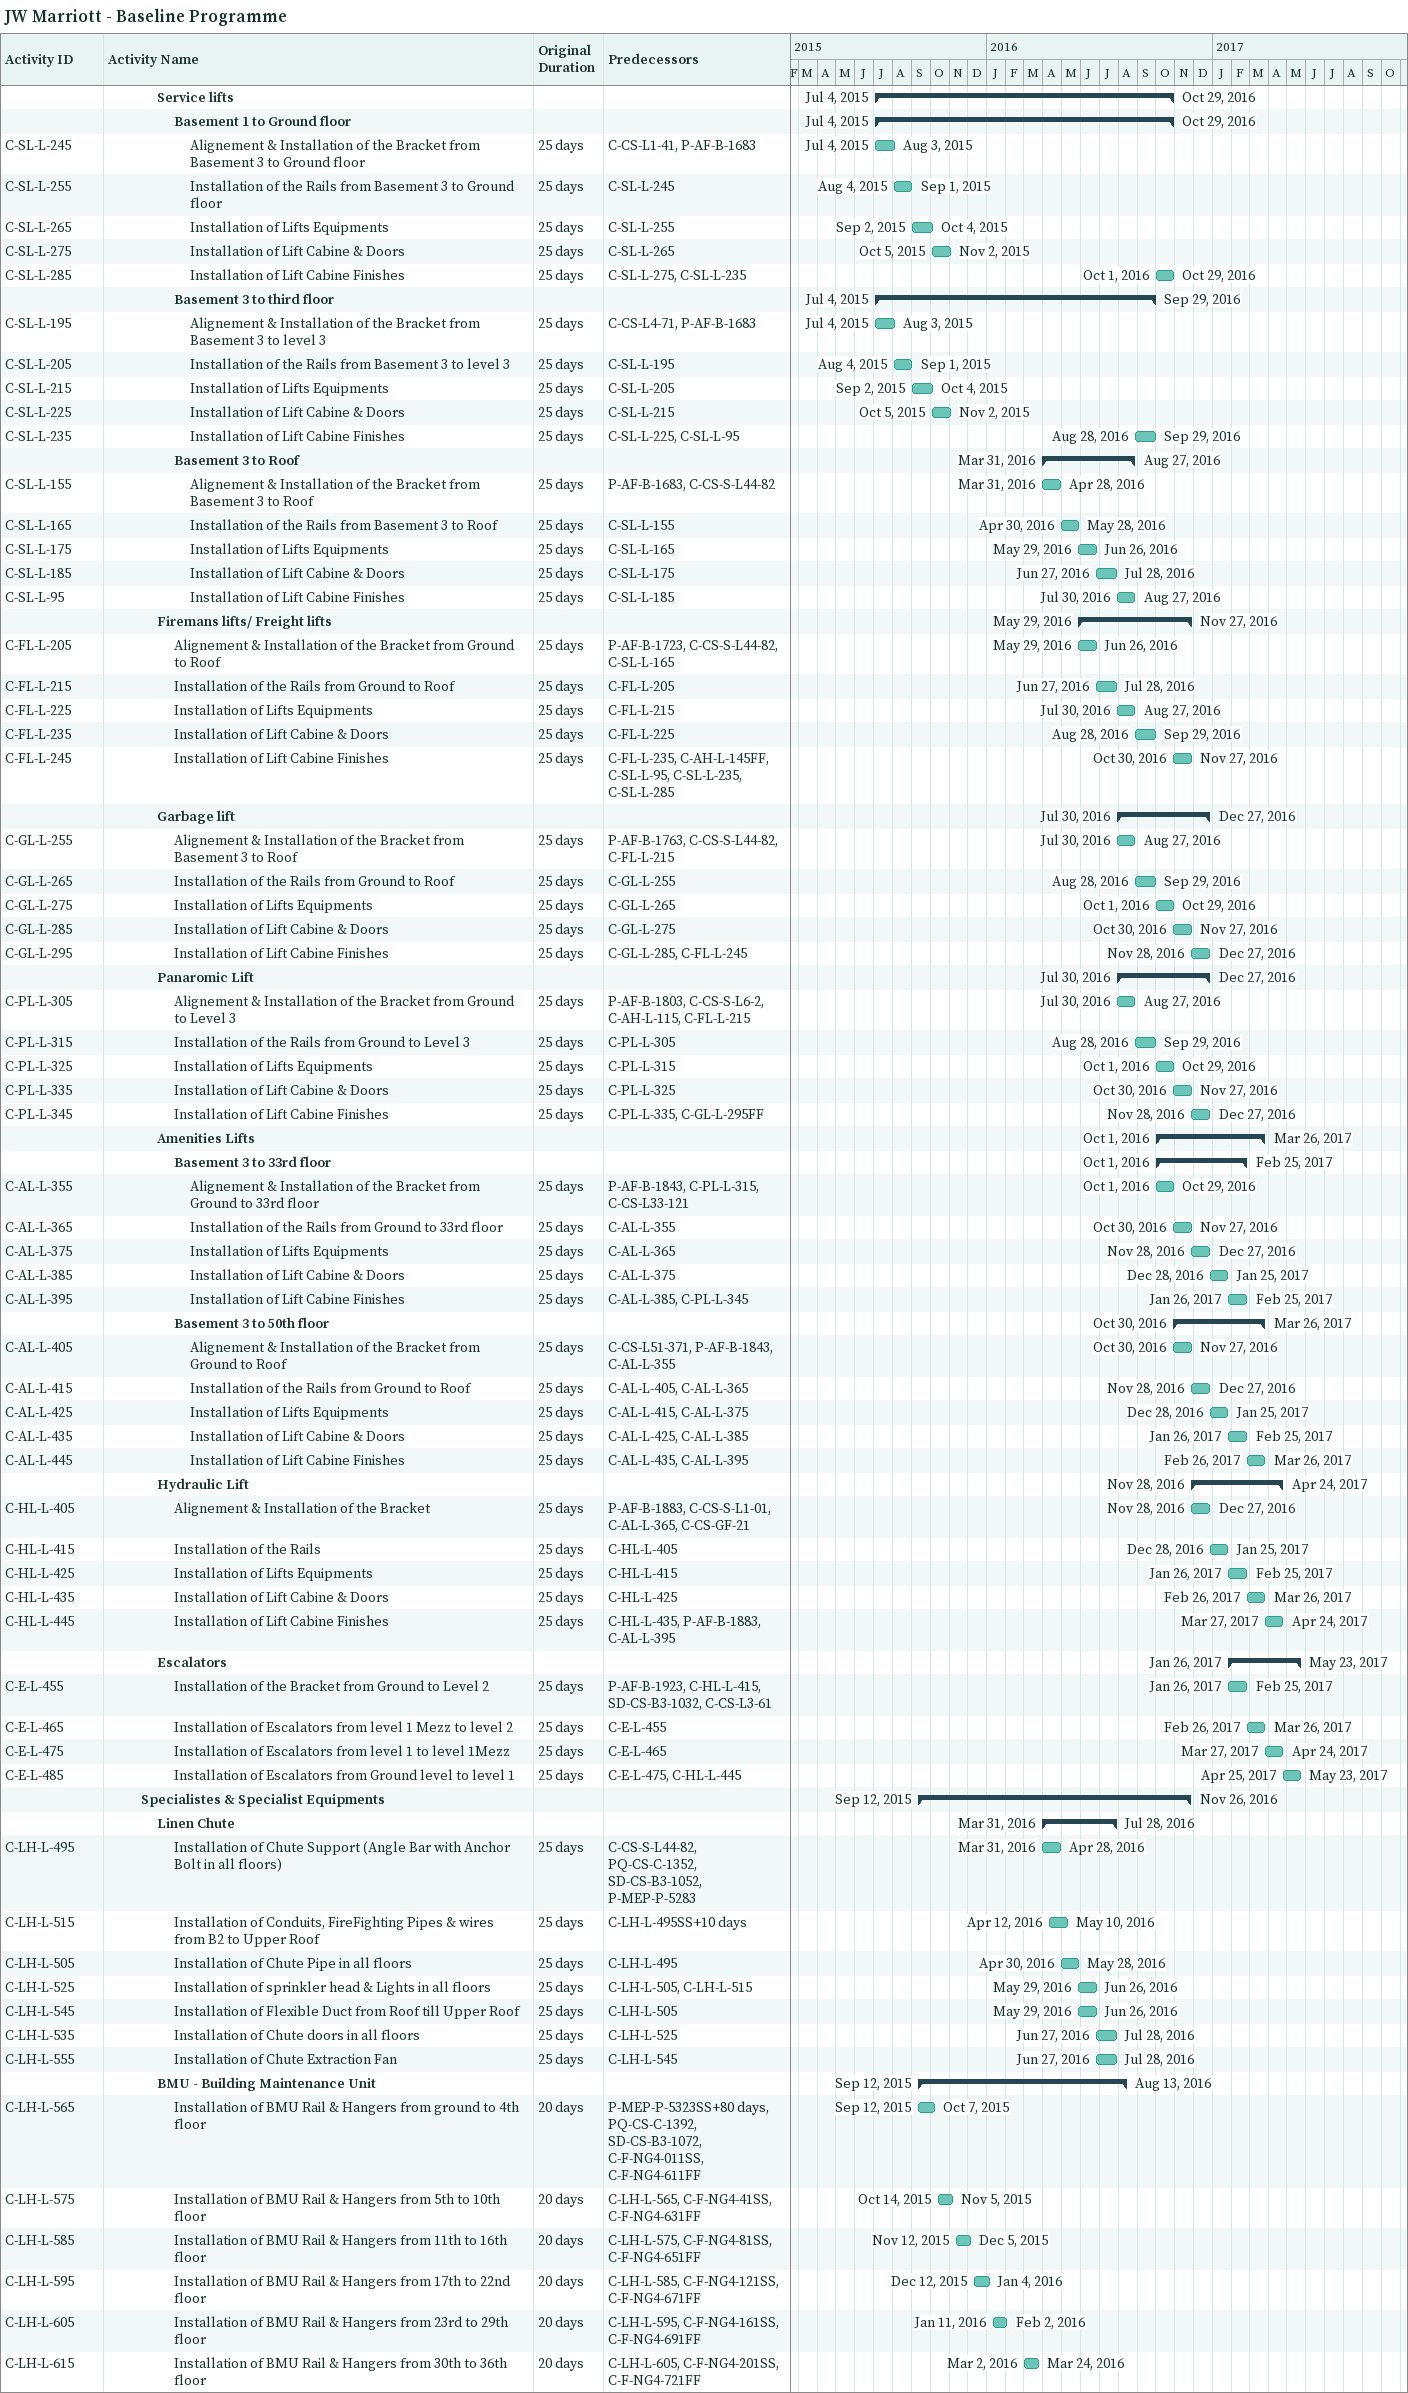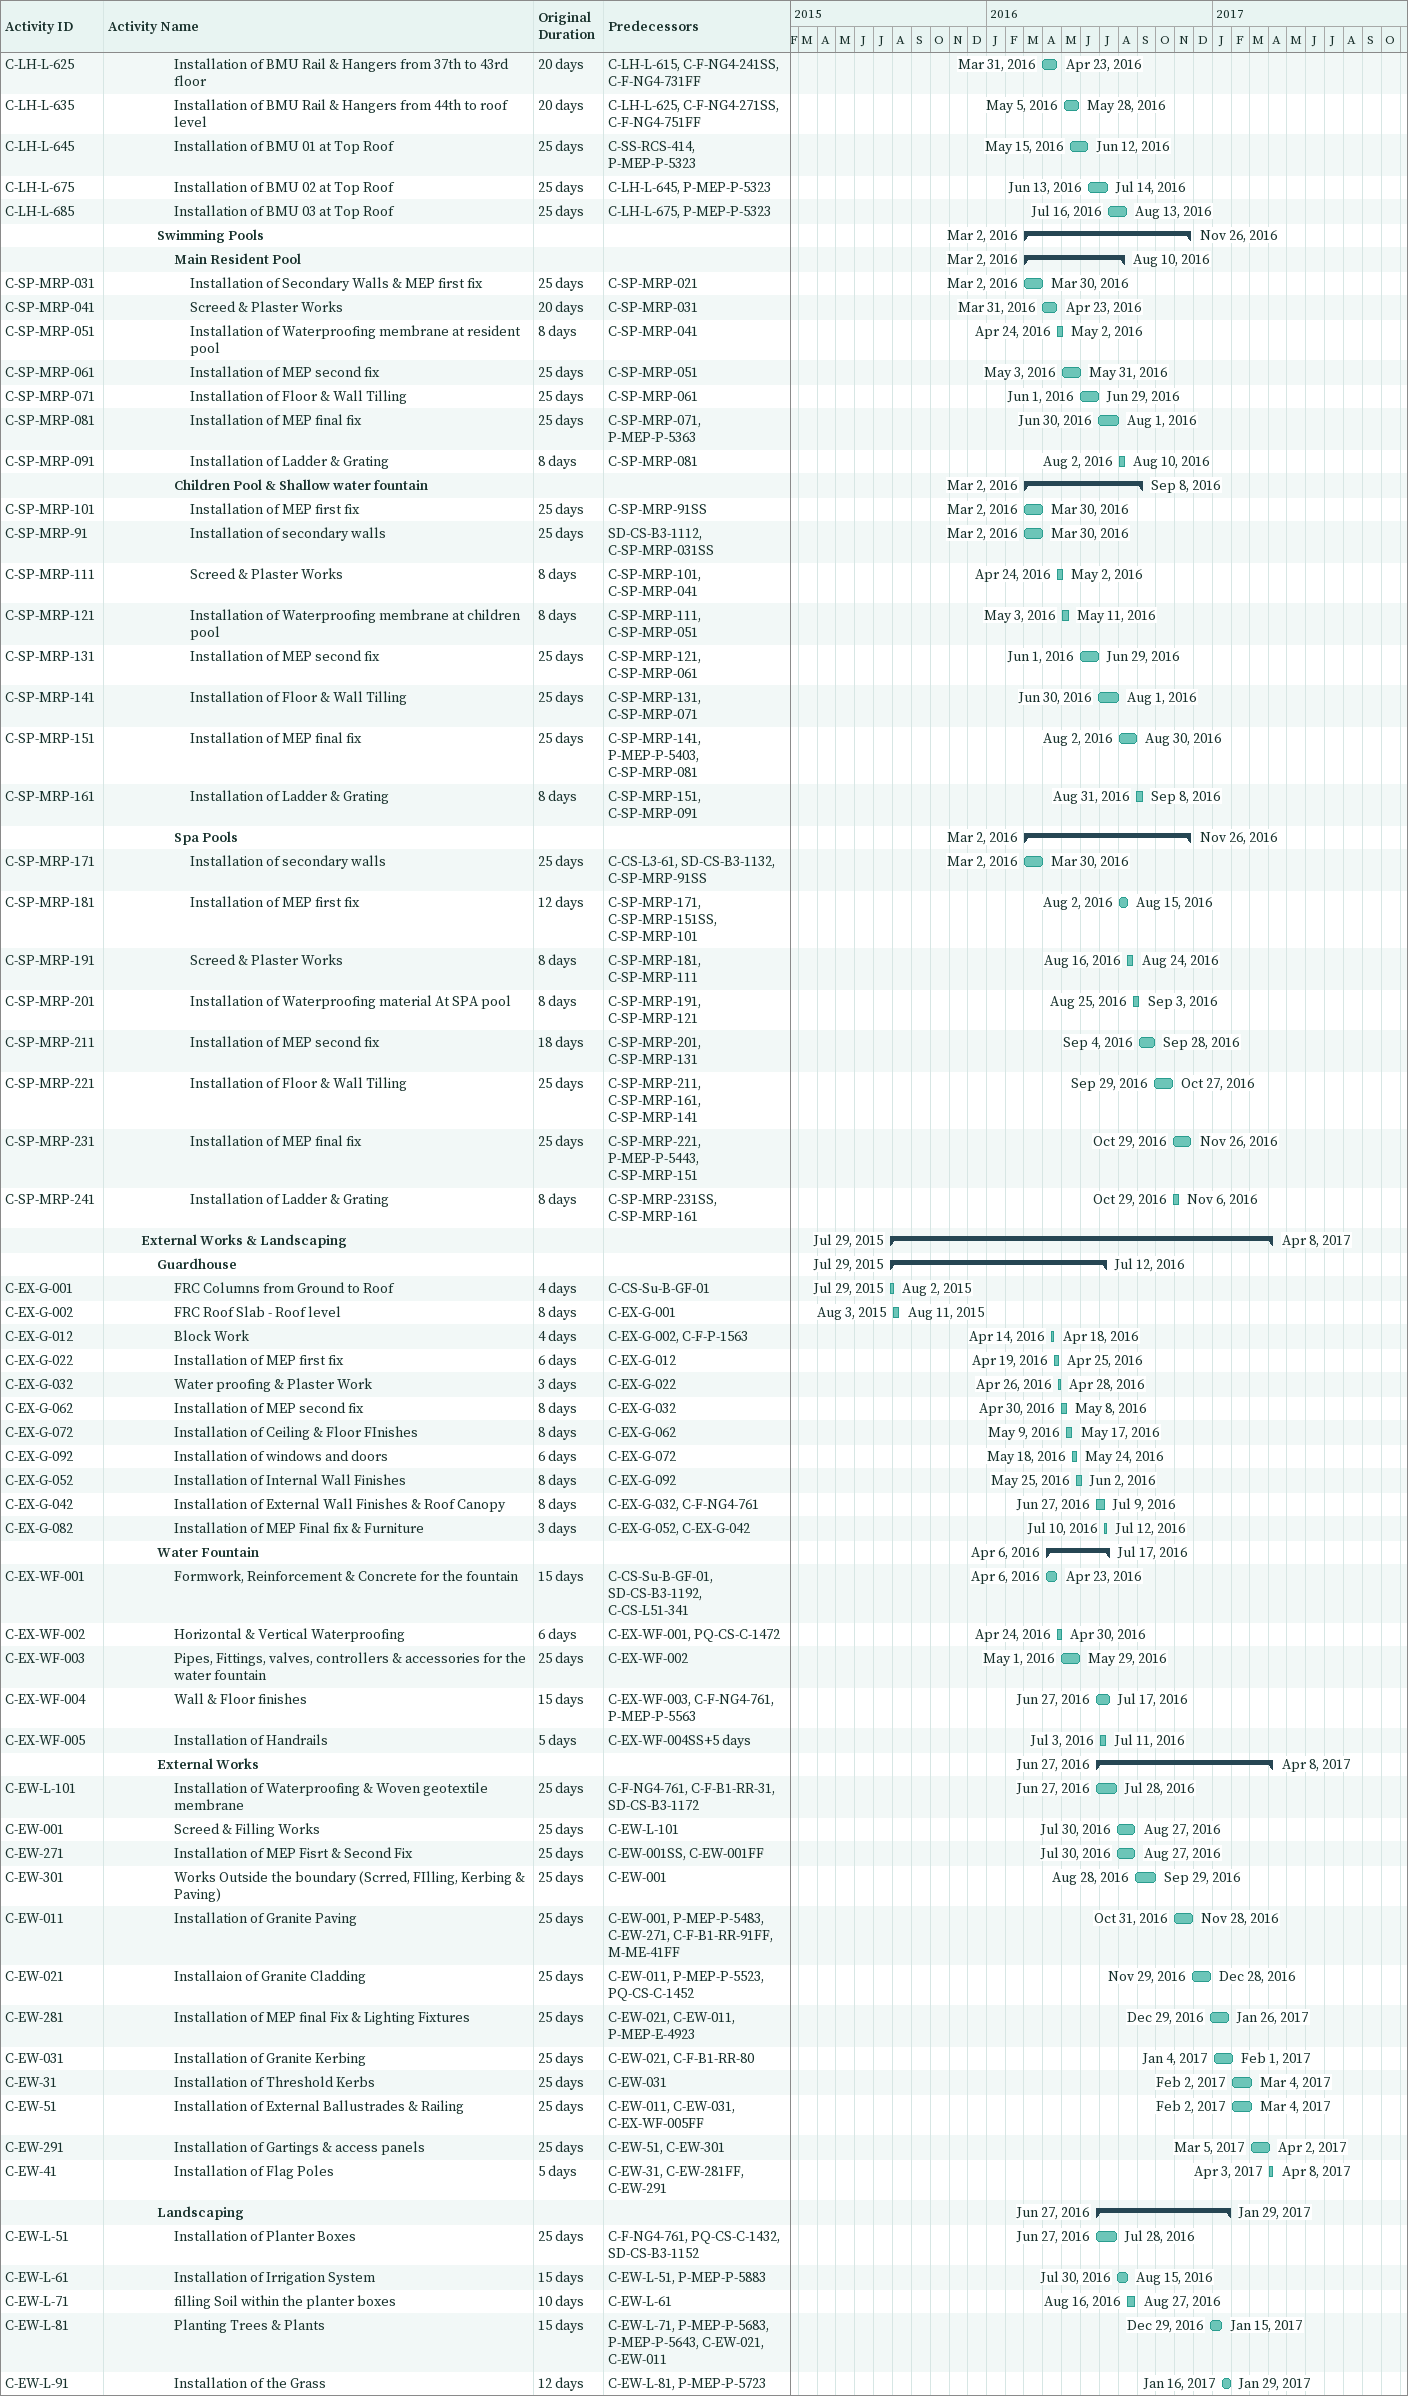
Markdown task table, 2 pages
JW Marriott - Baseline Programme

| ID | Level | Task | Original duration | Start | Finish | Predecessors |
|---|---|---|---|---|---|---|
|  | 4 | **Service lifts** |  | 2015-07-04 | 2016-10-29 |  |
|  | 5 | **Basement 1 to Ground floor** |  | 2015-07-04 | 2016-10-29 |  |
| C-SL-L-245 | 6 | Alignement & Installation of the Bracket from Basement 3 to Ground floor | 25d | 2015-07-04 | 2015-08-03 | C-CS-L1-41, P-AF-B-1683 |
| C-SL-L-255 | 6 | Installation of the Rails from Basement 3 to Ground floor | 25d | 2015-08-04 | 2015-09-01 | C-SL-L-245 |
| C-SL-L-265 | 6 | Installation of Lifts Equipments | 25d | 2015-09-02 | 2015-10-04 | C-SL-L-255 |
| C-SL-L-275 | 6 | Installation of Lift Cabine & Doors | 25d | 2015-10-05 | 2015-11-02 | C-SL-L-265 |
| C-SL-L-285 | 6 | Installation of Lift Cabine Finishes | 25d | 2016-10-01 | 2016-10-29 | C-SL-L-275, C-SL-L-235 |
|  | 5 | **Basement 3 to third floor** |  | 2015-07-04 | 2016-09-29 |  |
| C-SL-L-195 | 6 | Alignement & Installation of the Bracket from Basement 3 to level 3 | 25d | 2015-07-04 | 2015-08-03 | C-CS-L4-71, P-AF-B-1683 |
| C-SL-L-205 | 6 | Installation of the Rails from Basement 3 to level 3 | 25d | 2015-08-04 | 2015-09-01 | C-SL-L-195 |
| C-SL-L-215 | 6 | Installation of Lifts Equipments | 25d | 2015-09-02 | 2015-10-04 | C-SL-L-205 |
| C-SL-L-225 | 6 | Installation of Lift Cabine & Doors | 25d | 2015-10-05 | 2015-11-02 | C-SL-L-215 |
| C-SL-L-235 | 6 | Installation of Lift Cabine Finishes | 25d | 2016-08-28 | 2016-09-29 | C-SL-L-225, C-SL-L-95 |
|  | 5 | **Basement 3 to Roof** |  | 2016-03-31 | 2016-08-27 |  |
| C-SL-L-155 | 6 | Alignement & Installation of the Bracket from Basement 3 to Roof | 25d | 2016-03-31 | 2016-04-28 | P-AF-B-1683, C-CS-S-L44-82 |
| C-SL-L-165 | 6 | Installation of the Rails from Basement 3 to Roof | 25d | 2016-04-30 | 2016-05-28 | C-SL-L-155 |
| C-SL-L-175 | 6 | Installation of Lifts Equipments | 25d | 2016-05-29 | 2016-06-26 | C-SL-L-165 |
| C-SL-L-185 | 6 | Installation of Lift Cabine & Doors | 25d | 2016-06-27 | 2016-07-28 | C-SL-L-175 |
| C-SL-L-95 | 6 | Installation of Lift Cabine Finishes | 25d | 2016-07-30 | 2016-08-27 | C-SL-L-185 |
|  | 4 | **Firemans lifts/ Freight lifts** |  | 2016-05-29 | 2016-11-27 |  |
| C-FL-L-205 | 5 | Alignement & Installation of the Bracket from Ground to Roof | 25d | 2016-05-29 | 2016-06-26 | P-AF-B-1723, C-CS-S-L44-82, C-SL-L-165 |
| C-FL-L-215 | 5 | Installation of the Rails from Ground to Roof | 25d | 2016-06-27 | 2016-07-28 | C-FL-L-205 |
| C-FL-L-225 | 5 | Installation of Lifts Equipments | 25d | 2016-07-30 | 2016-08-27 | C-FL-L-215 |
| C-FL-L-235 | 5 | Installation of Lift Cabine & Doors | 25d | 2016-08-28 | 2016-09-29 | C-FL-L-225 |
| C-FL-L-245 | 5 | Installation of Lift Cabine Finishes | 25d | 2016-10-30 | 2016-11-27 | C-FL-L-235, C-AH-L-145FF, C-SL-L-95, C-SL-L-235, C-SL-L-285 |
|  | 4 | **Garbage lift** |  | 2016-07-30 | 2016-12-27 |  |
| C-GL-L-255 | 5 | Alignement & Installation of the Bracket from Basement 3 to Roof | 25d | 2016-07-30 | 2016-08-27 | P-AF-B-1763, C-CS-S-L44-82, C-FL-L-215 |
| C-GL-L-265 | 5 | Installation of the Rails from Ground to Roof | 25d | 2016-08-28 | 2016-09-29 | C-GL-L-255 |
| C-GL-L-275 | 5 | Installation of Lifts Equipments | 25d | 2016-10-01 | 2016-10-29 | C-GL-L-265 |
| C-GL-L-285 | 5 | Installation of Lift Cabine & Doors | 25d | 2016-10-30 | 2016-11-27 | C-GL-L-275 |
| C-GL-L-295 | 5 | Installation of Lift Cabine Finishes | 25d | 2016-11-28 | 2016-12-27 | C-GL-L-285, C-FL-L-245 |
|  | 4 | **Panaromic Lift** |  | 2016-07-30 | 2016-12-27 |  |
| C-PL-L-305 | 5 | Alignement & Installation of the Bracket from Ground to Level 3 | 25d | 2016-07-30 | 2016-08-27 | P-AF-B-1803, C-CS-S-L6-2, C-AH-L-115, C-FL-L-215 |
| C-PL-L-315 | 5 | Installation of the Rails from Ground to Level 3 | 25d | 2016-08-28 | 2016-09-29 | C-PL-L-305 |
| C-PL-L-325 | 5 | Installation of Lifts Equipments | 25d | 2016-10-01 | 2016-10-29 | C-PL-L-315 |
| C-PL-L-335 | 5 | Installation of Lift Cabine & Doors | 25d | 2016-10-30 | 2016-11-27 | C-PL-L-325 |
| C-PL-L-345 | 5 | Installation of Lift Cabine Finishes | 25d | 2016-11-28 | 2016-12-27 | C-PL-L-335, C-GL-L-295FF |
|  | 4 | **Amenities Lifts** |  | 2016-10-01 | 2017-03-26 |  |
|  | 5 | **Basement 3 to 33rd floor** |  | 2016-10-01 | 2017-02-25 |  |
| C-AL-L-355 | 6 | Alignement & Installation of the Bracket from Ground to 33rd floor | 25d | 2016-10-01 | 2016-10-29 | P-AF-B-1843, C-PL-L-315, C-CS-L33-121 |
| C-AL-L-365 | 6 | Installation of the Rails from Ground to 33rd floor | 25d | 2016-10-30 | 2016-11-27 | C-AL-L-355 |
| C-AL-L-375 | 6 | Installation of Lifts Equipments | 25d | 2016-11-28 | 2016-12-27 | C-AL-L-365 |
| C-AL-L-385 | 6 | Installation of Lift Cabine & Doors | 25d | 2016-12-28 | 2017-01-25 | C-AL-L-375 |
| C-AL-L-395 | 6 | Installation of Lift Cabine Finishes | 25d | 2017-01-26 | 2017-02-25 | C-AL-L-385, C-PL-L-345 |
|  | 5 | **Basement 3 to 50th floor** |  | 2016-10-30 | 2017-03-26 |  |
| C-AL-L-405 | 6 | Alignement & Installation of the Bracket from Ground to Roof | 25d | 2016-10-30 | 2016-11-27 | C-CS-L51-371, P-AF-B-1843, C-AL-L-355 |
| C-AL-L-415 | 6 | Installation of the Rails from Ground to Roof | 25d | 2016-11-28 | 2016-12-27 | C-AL-L-405, C-AL-L-365 |
| C-AL-L-425 | 6 | Installation of Lifts Equipments | 25d | 2016-12-28 | 2017-01-25 | C-AL-L-415, C-AL-L-375 |
| C-AL-L-435 | 6 | Installation of Lift Cabine & Doors | 25d | 2017-01-26 | 2017-02-25 | C-AL-L-425, C-AL-L-385 |
| C-AL-L-445 | 6 | Installation of Lift Cabine Finishes | 25d | 2017-02-26 | 2017-03-26 | C-AL-L-435, C-AL-L-395 |
|  | 4 | **Hydraulic Lift** |  | 2016-11-28 | 2017-04-24 |  |
| C-HL-L-405 | 5 | Alignement & Installation of the Bracket | 25d | 2016-11-28 | 2016-12-27 | P-AF-B-1883, C-CS-S-L1-01, C-AL-L-365, C-CS-GF-21 |
| C-HL-L-415 | 5 | Installation of the Rails | 25d | 2016-12-28 | 2017-01-25 | C-HL-L-405 |
| C-HL-L-425 | 5 | Installation of Lifts Equipments | 25d | 2017-01-26 | 2017-02-25 | C-HL-L-415 |
| C-HL-L-435 | 5 | Installation of Lift Cabine & Doors | 25d | 2017-02-26 | 2017-03-26 | C-HL-L-425 |
| C-HL-L-445 | 5 | Installation of Lift Cabine Finishes | 25d | 2017-03-27 | 2017-04-24 | C-HL-L-435, P-AF-B-1883, C-AL-L-395 |
|  | 4 | **Escalators** |  | 2017-01-26 | 2017-05-23 |  |
| C-E-L-455 | 5 | Installation of the Bracket from Ground to Level 2 | 25d | 2017-01-26 | 2017-02-25 | P-AF-B-1923, C-HL-L-415, SD-CS-B3-1032, C-CS-L3-61 |
| C-E-L-465 | 5 | Installation of Escalators from level 1 Mezz to level 2 | 25d | 2017-02-26 | 2017-03-26 | C-E-L-455 |
| C-E-L-475 | 5 | Installation of Escalators from level 1 to level 1Mezz | 25d | 2017-03-27 | 2017-04-24 | C-E-L-465 |
| C-E-L-485 | 5 | Installation of Escalators from Ground level to level 1 | 25d | 2017-04-25 | 2017-05-23 | C-E-L-475, C-HL-L-445 |
|  | 3 | **Specialistes & Specialist Equipments** |  | 2015-09-12 | 2016-11-26 |  |
|  | 4 | **Linen Chute** |  | 2016-03-31 | 2016-07-28 |  |
| C-LH-L-495 | 5 | Installation of Chute Support (Angle Bar with Anchor Bolt in all floors) | 25d | 2016-03-31 | 2016-04-28 | C-CS-S-L44-82, PQ-CS-C-1352, SD-CS-B3-1052, P-MEP-P-5283 |
| C-LH-L-515 | 5 | Installation of Conduits, FireFighting Pipes & wires from B2 to Upper Roof | 25d | 2016-04-12 | 2016-05-10 | C-LH-L-495SS+10d |
| C-LH-L-505 | 5 | Installation of Chute Pipe in all floors | 25d | 2016-04-30 | 2016-05-28 | C-LH-L-495 |
| C-LH-L-525 | 5 | Installation of sprinkler head & Lights in all floors | 25d | 2016-05-29 | 2016-06-26 | C-LH-L-505, C-LH-L-515 |
| C-LH-L-545 | 5 | Installation of Flexible Duct from Roof till Upper Roof | 25d | 2016-05-29 | 2016-06-26 | C-LH-L-505 |
| C-LH-L-535 | 5 | Installation of Chute doors in all floors | 25d | 2016-06-27 | 2016-07-28 | C-LH-L-525 |
| C-LH-L-555 | 5 | Installation of Chute Extraction Fan | 25d | 2016-06-27 | 2016-07-28 | C-LH-L-545 |
|  | 4 | **BMU - Building Maintenance Unit** |  | 2015-09-12 | 2016-08-13 |  |
| C-LH-L-565 | 5 | Installation of BMU Rail & Hangers from ground to 4th floor | 20d | 2015-09-12 | 2015-10-07 | P-MEP-P-5323SS+80d, PQ-CS-C-1392, SD-CS-B3-1072, C-F-NG4-011SS, C-F-NG4-611FF |
| C-LH-L-575 | 5 | Installation of BMU Rail & Hangers from 5th to 10th floor | 20d | 2015-10-14 | 2015-11-05 | C-LH-L-565, C-F-NG4-41SS, C-F-NG4-631FF |
| C-LH-L-585 | 5 | Installation of BMU Rail & Hangers from 11th to 16th floor | 20d | 2015-11-12 | 2015-12-05 | C-LH-L-575, C-F-NG4-81SS, C-F-NG4-651FF |
| C-LH-L-595 | 5 | Installation of BMU Rail & Hangers from 17th to 22nd floor | 20d | 2015-12-12 | 2016-01-04 | C-LH-L-585, C-F-NG4-121SS, C-F-NG4-671FF |
| C-LH-L-605 | 5 | Installation of BMU Rail & Hangers from 23rd to 29th floor | 20d | 2016-01-11 | 2016-02-02 | C-LH-L-595, C-F-NG4-161SS, C-F-NG4-691FF |
| C-LH-L-615 | 5 | Installation of BMU Rail & Hangers from 30th to 36th floor | 20d | 2016-03-02 | 2016-03-24 | C-LH-L-605, C-F-NG4-201SS, C-F-NG4-721FF |
| C-LH-L-625 | 5 | Installation of BMU Rail & Hangers from 37th to 43rd floor | 20d | 2016-03-31 | 2016-04-23 | C-LH-L-615, C-F-NG4-241SS, C-F-NG4-731FF |
| C-LH-L-635 | 5 | Installation of BMU Rail & Hangers from 44th to roof level | 20d | 2016-05-05 | 2016-05-28 | C-LH-L-625, C-F-NG4-271SS, C-F-NG4-751FF |
| C-LH-L-645 | 5 | Installation of BMU 01 at Top Roof | 25d | 2016-05-15 | 2016-06-12 | C-SS-RCS-414, P-MEP-P-5323 |
| C-LH-L-675 | 5 | Installation of BMU 02 at Top Roof | 25d | 2016-06-13 | 2016-07-14 | C-LH-L-645, P-MEP-P-5323 |
| C-LH-L-685 | 5 | Installation of BMU 03 at Top Roof | 25d | 2016-07-16 | 2016-08-13 | C-LH-L-675, P-MEP-P-5323 |
|  | 4 | **Swimming Pools** |  | 2016-03-02 | 2016-11-26 |  |
|  | 5 | **Main Resident Pool** |  | 2016-03-02 | 2016-08-10 |  |
| C-SP-MRP-031 | 6 | Installation of Secondary Walls & MEP first fix | 25d | 2016-03-02 | 2016-03-30 | C-SP-MRP-021 |
| C-SP-MRP-041 | 6 | Screed & Plaster Works | 20d | 2016-03-31 | 2016-04-23 | C-SP-MRP-031 |
| C-SP-MRP-051 | 6 | Installation of Waterproofing membrane at resident pool | 8d | 2016-04-24 | 2016-05-02 | C-SP-MRP-041 |
| C-SP-MRP-061 | 6 | Installation of MEP second fix | 25d | 2016-05-03 | 2016-05-31 | C-SP-MRP-051 |
| C-SP-MRP-071 | 6 | Installation of Floor & Wall Tilling | 25d | 2016-06-01 | 2016-06-29 | C-SP-MRP-061 |
| C-SP-MRP-081 | 6 | Installation of MEP final fix | 25d | 2016-06-30 | 2016-08-01 | C-SP-MRP-071, P-MEP-P-5363 |
| C-SP-MRP-091 | 6 | Installation of Ladder & Grating | 8d | 2016-08-02 | 2016-08-10 | C-SP-MRP-081 |
|  | 5 | **Children Pool & Shallow water fountain** |  | 2016-03-02 | 2016-09-08 |  |
| C-SP-MRP-101 | 6 | Installation of MEP first fix | 25d | 2016-03-02 | 2016-03-30 | C-SP-MRP-91SS |
| C-SP-MRP-91 | 6 | Installation of secondary walls | 25d | 2016-03-02 | 2016-03-30 | SD-CS-B3-1112, C-SP-MRP-031SS |
| C-SP-MRP-111 | 6 | Screed & Plaster Works | 8d | 2016-04-24 | 2016-05-02 | C-SP-MRP-101, C-SP-MRP-041 |
| C-SP-MRP-121 | 6 | Installation of Waterproofing membrane at children pool | 8d | 2016-05-03 | 2016-05-11 | C-SP-MRP-111, C-SP-MRP-051 |
| C-SP-MRP-131 | 6 | Installation of MEP second fix | 25d | 2016-06-01 | 2016-06-29 | C-SP-MRP-121, C-SP-MRP-061 |
| C-SP-MRP-141 | 6 | Installation of Floor & Wall Tilling | 25d | 2016-06-30 | 2016-08-01 | C-SP-MRP-131, C-SP-MRP-071 |
| C-SP-MRP-151 | 6 | Installation of MEP final fix | 25d | 2016-08-02 | 2016-08-30 | C-SP-MRP-141, P-MEP-P-5403, C-SP-MRP-081 |
| C-SP-MRP-161 | 6 | Installation of Ladder & Grating | 8d | 2016-08-31 | 2016-09-08 | C-SP-MRP-151, C-SP-MRP-091 |
|  | 5 | **Spa Pools** |  | 2016-03-02 | 2016-11-26 |  |
| C-SP-MRP-171 | 6 | Installation of secondary walls | 25d | 2016-03-02 | 2016-03-30 | C-CS-L3-61, SD-CS-B3-1132, C-SP-MRP-91SS |
| C-SP-MRP-181 | 6 | Installation of MEP first fix | 12d | 2016-08-02 | 2016-08-15 | C-SP-MRP-171, C-SP-MRP-151SS, C-SP-MRP-101 |
| C-SP-MRP-191 | 6 | Screed & Plaster Works | 8d | 2016-08-16 | 2016-08-24 | C-SP-MRP-181, C-SP-MRP-111 |
| C-SP-MRP-201 | 6 | Installation of Waterproofing material At SPA pool | 8d | 2016-08-25 | 2016-09-03 | C-SP-MRP-191, C-SP-MRP-121 |
| C-SP-MRP-211 | 6 | Installation of MEP second fix | 18d | 2016-09-04 | 2016-09-28 | C-SP-MRP-201, C-SP-MRP-131 |
| C-SP-MRP-221 | 6 | Installation of Floor & Wall Tilling | 25d | 2016-09-29 | 2016-10-27 | C-SP-MRP-211, C-SP-MRP-161, C-SP-MRP-141 |
| C-SP-MRP-231 | 6 | Installation of MEP final fix | 25d | 2016-10-29 | 2016-11-26 | C-SP-MRP-221, P-MEP-P-5443, C-SP-MRP-151 |
| C-SP-MRP-241 | 6 | Installation of Ladder & Grating | 8d | 2016-10-29 | 2016-11-06 | C-SP-MRP-231SS, C-SP-MRP-161 |
|  | 3 | **External Works & Landscaping** |  | 2015-07-29 | 2017-04-08 |  |
|  | 4 | **Guardhouse** |  | 2015-07-29 | 2016-07-12 |  |
| C-EX-G-001 | 5 | FRC Columns from Ground to Roof | 4d | 2015-07-29 | 2015-08-02 | C-CS-Su-B-GF-01 |
| C-EX-G-002 | 5 | FRC Roof Slab - Roof level | 8d | 2015-08-03 | 2015-08-11 | C-EX-G-001 |
| C-EX-G-012 | 5 | Block Work | 4d | 2016-04-14 | 2016-04-18 | C-EX-G-002, C-F-P-1563 |
| C-EX-G-022 | 5 | Installation of MEP first fix | 6d | 2016-04-19 | 2016-04-25 | C-EX-G-012 |
| C-EX-G-032 | 5 | Water proofing & Plaster Work | 3d | 2016-04-26 | 2016-04-28 | C-EX-G-022 |
| C-EX-G-062 | 5 | Installation of MEP second fix | 8d | 2016-04-30 | 2016-05-08 | C-EX-G-032 |
| C-EX-G-072 | 5 | Installation of Ceiling & Floor FInishes | 8d | 2016-05-09 | 2016-05-17 | C-EX-G-062 |
| C-EX-G-092 | 5 | Installation of windows and doors | 6d | 2016-05-18 | 2016-05-24 | C-EX-G-072 |
| C-EX-G-052 | 5 | Installation of Internal Wall Finishes | 8d | 2016-05-25 | 2016-06-02 | C-EX-G-092 |
| C-EX-G-042 | 5 | Installation of External Wall Finishes & Roof Canopy | 8d | 2016-06-27 | 2016-07-09 | C-EX-G-032, C-F-NG4-761 |
| C-EX-G-082 | 5 | Installation of MEP Final fix & Furniture | 3d | 2016-07-10 | 2016-07-12 | C-EX-G-052, C-EX-G-042 |
|  | 4 | **Water Fountain** |  | 2016-04-06 | 2016-07-17 |  |
| C-EX-WF-001 | 5 | Formwork, Reinforcement & Concrete for the fountain | 15d | 2016-04-06 | 2016-04-23 | C-CS-Su-B-GF-01, SD-CS-B3-1192, C-CS-L51-341 |
| C-EX-WF-002 | 5 | Horizontal & Vertical Waterproofing | 6d | 2016-04-24 | 2016-04-30 | C-EX-WF-001, PQ-CS-C-1472 |
| C-EX-WF-003 | 5 | Pipes, Fittings, valves, controllers & accessories for the water fountain | 25d | 2016-05-01 | 2016-05-29 | C-EX-WF-002 |
| C-EX-WF-004 | 5 | Wall & Floor finishes | 15d | 2016-06-27 | 2016-07-17 | C-EX-WF-003, C-F-NG4-761, P-MEP-P-5563 |
| C-EX-WF-005 | 5 | Installation of Handrails | 5d | 2016-07-03 | 2016-07-11 | C-EX-WF-004SS+5d |
|  | 4 | **External Works** |  | 2016-06-27 | 2017-04-08 |  |
| C-EW-L-101 | 5 | Installation of Waterproofing & Woven geotextile membrane | 25d | 2016-06-27 | 2016-07-28 | C-F-NG4-761, C-F-B1-RR-31, SD-CS-B3-1172 |
| C-EW-001 | 5 | Screed & Filling Works | 25d | 2016-07-30 | 2016-08-27 | C-EW-L-101 |
| C-EW-271 | 5 | Installation of MEP Fisrt & Second Fix | 25d | 2016-07-30 | 2016-08-27 | C-EW-001SS, C-EW-001FF |
| C-EW-301 | 5 | Works Outside the boundary (Scrred, FIlling, Kerbing & Paving) | 25d | 2016-08-28 | 2016-09-29 | C-EW-001 |
| C-EW-011 | 5 | Installation of Granite Paving | 25d | 2016-10-31 | 2016-11-28 | C-EW-001, P-MEP-P-5483, C-EW-271, C-F-B1-RR-91FF, M-ME-41FF |
| C-EW-021 | 5 | Installaion of Granite Cladding | 25d | 2016-11-29 | 2016-12-28 | C-EW-011, P-MEP-P-5523, PQ-CS-C-1452 |
| C-EW-281 | 5 | Installation of MEP final Fix & Lighting Fixtures | 25d | 2016-12-29 | 2017-01-26 | C-EW-021, C-EW-011, P-MEP-E-4923 |
| C-EW-031 | 5 | Installation of Granite Kerbing | 25d | 2017-01-04 | 2017-02-01 | C-EW-021, C-F-B1-RR-80 |
| C-EW-31 | 5 | Installation of Threshold Kerbs | 25d | 2017-02-02 | 2017-03-04 | C-EW-031 |
| C-EW-51 | 5 | Installation of External Ballustrades & Railing | 25d | 2017-02-02 | 2017-03-04 | C-EW-011, C-EW-031, C-EX-WF-005FF |
| C-EW-291 | 5 | Installation of Gartings & access panels | 25d | 2017-03-05 | 2017-04-02 | C-EW-51, C-EW-301 |
| C-EW-41 | 5 | Installation of Flag Poles | 5d | 2017-04-03 | 2017-04-08 | C-EW-31, C-EW-281FF, C-EW-291 |
|  | 4 | **Landscaping** |  | 2016-06-27 | 2017-01-29 |  |
| C-EW-L-51 | 5 | Installation of Planter Boxes | 25d | 2016-06-27 | 2016-07-28 | C-F-NG4-761, PQ-CS-C-1432, SD-CS-B3-1152 |
| C-EW-L-61 | 5 | Installation of Irrigation System | 15d | 2016-07-30 | 2016-08-15 | C-EW-L-51, P-MEP-P-5883 |
| C-EW-L-71 | 5 | filling Soil within the planter boxes | 10d | 2016-08-16 | 2016-08-27 | C-EW-L-61 |
| C-EW-L-81 | 5 | Planting Trees & Plants | 15d | 2016-12-29 | 2017-01-15 | C-EW-L-71, P-MEP-P-5683, P-MEP-P-5643, C-EW-021, C-EW-011 |
| C-EW-L-91 | 5 | Installation of the Grass | 12d | 2017-01-16 | 2017-01-29 | C-EW-L-81, P-MEP-P-5723 |
